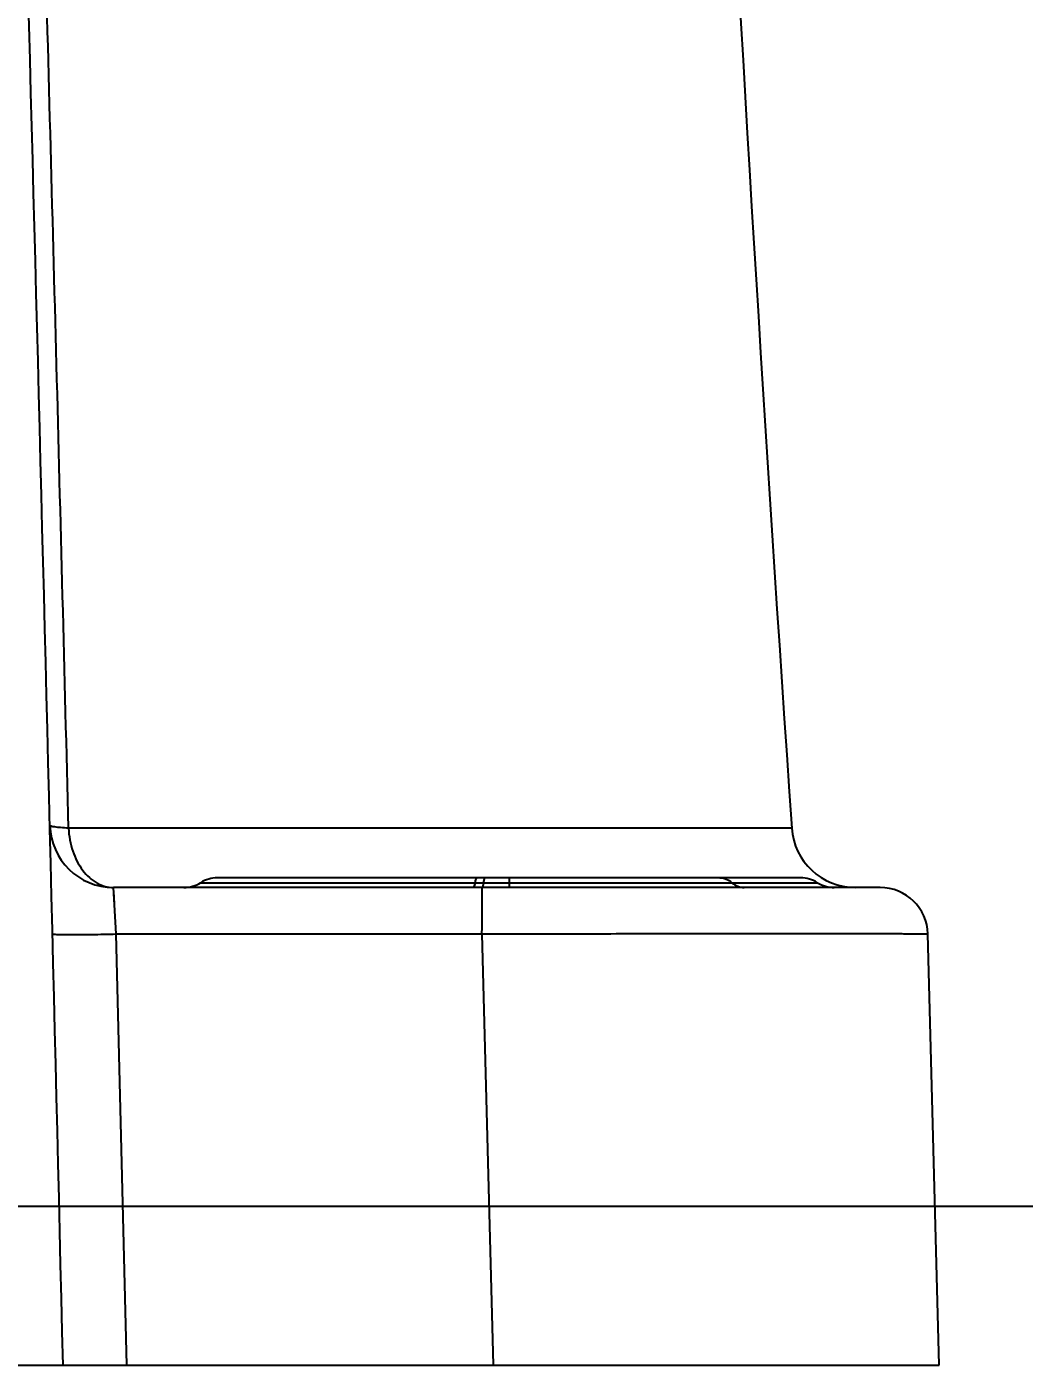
# Model space of a CAD drawing. Header units: millimetres. Extents: x 5828 to 6704, y 123 to 421.
# Drawn here: x 6371.614 to 6373.701, y 230.424 to 233.225 of the extents above; entities that cross this region are included whole.
import ezdxf

# ---------------------------------------------------------------- set-up
doc = ezdxf.new("R2010")
doc.units = ezdxf.units.MM
doc.layers.add('外形图', color=7, linetype='Continuous')
doc.layers.add('尺寸标注', color=7, linetype='Continuous')
doc.styles.add('微软雅黑', font='msyh.ttc', dxfattribs={"height": 1.5})
doc.dimstyles.new('尺寸标注_1_15比例', dxfattribs={"dimtxt": 1.5, "dimasz": 1.25, "dimexe": 0.5, "dimexo": 0.4, "dimgap": 0.5, "dimtad": 1, "dimdec": 1, "dimlfac": 15, "dimdsep": 46, "dimtxsty": '微软雅黑', "dimcen": 0.09, "dimadec": 0, "dimazin": 0, "dimtp": 0.01, "dimtm": 0.01, "dimtfac": 1, "dimtdec": 1, "dimtofl": 0, "dimtmove": 0, "dimatfit": 3, "dimfxl": 1, "dimtolj": 1, "dimarcsym": 0})

# ---------------------------------------------------------------- blocks, each defined once
blk = doc.blocks.new('*D926')
at = {"layer": 'Defpoints', "color": 0}
for p in [(6368.0234, 240.3345), (6379.7301, 240.3345), (6368.0234, 230.7566)]:
    blk.add_point(p, dxfattribs=at)
at = {"layer": '尺寸标注', "color": 0, "lineweight": -2}
for p, q in [((6368.4234, 240.3345), (6380.2301, 240.3345)), ((6379.7301, 232.0066), (6379.7301, 239.0845)), ((6368.4234, 230.7566), (6380.2301, 230.7566))]:
    blk.add_line(p, q, dxfattribs=at)
at = {"layer": '尺寸标注', "color": 0}
for points in [[(6379.9384, 239.0845), (6379.5218, 239.0845), (6379.7301, 240.3345)], [(6379.5218, 232.0066), (6379.9384, 232.0066), (6379.7301, 230.7566)]]:
    blk.add_solid(points, dxfattribs=at)
at = {"layer": '尺寸标注', "color": 0, "insert": (6378.451, 235.2135), "char_height": 1.5, "attachment_point": 5, "rotation": 90, "style": '微软雅黑'}
blk.add_mtext('\\A1;143.7', dxfattribs=at)

msp = doc.modelspace()

# ---------------------------------------------------------------- linework, layer by layer
at = {"layer": '外形图'}
for p, q in [((6373.2147, 231.5481), (6371.7015, 231.5481)), ((6373.2148, 231.5481), (6373.2147, 231.5481)), ((6371.9779, 231.434), (6372.5696, 231.434)), ((6373.2337, 231.444), (6372.013, 231.444)), ((6372.5696, 231.434), (6372.6233, 231.4339)), ((6373.0899, 231.434), (6373.2688, 231.434)), ((6372.5511, 231.424), (6371.7957, 231.424)), ((6371.8013, 231.3266), (6371.7957, 231.424)), ((6371.7976, 231.3906), (6371.7962, 231.4153)), ((6372.5667, 231.424), (6372.5511, 231.424)), ((6373.3998, 231.424), (6373.1153, 231.424)), ((6371.8013, 231.3266), (6372.5667, 231.3266)), ((6371.8233, 230.424), (6371.8013, 231.3266)), ((6372.5667, 231.3266), (6372.5904, 230.424)), ((6373.5234, 230.424), (6373.4997, 231.3266)), ((6362.5234, 230.424), (6373.5234, 230.424))]:
    msp.add_line(p, q, dxfattribs=at)
for centre, radius, start, end in [((6525.0941, 241.9784), 152.237, 180.233736, 183.928568), ((5371.9755, 206.5312), 1000, 1.3690886, 1.8831605), ((6371.7957, 231.5573), 0.1333, 181.4339, 270), ((6373.3478, 231.5573), 0.1333, 183.9286, 270), ((6371.9428, 231.4906), 0.0667, 270, 301.7883), ((6372.013, 231.3773), 0.0667, 90, 121.7883), ((6373.2337, 231.3773), 0.0667, 58.2117, 90), ((6373.304, 231.4906), 0.0667, 238.2117, 270), ((6373.3998, 231.324), 0.1, 1.5, 90)]:
    msp.add_arc(centre, radius, start, end, dxfattribs=at)
for points, knots in [([(6371.7015, 231.5481), (6371.6852, 232.1948), (6371.6508, 233.4887), (6371.5778, 236.0782), (6371.5182, 238.0208), (6371.476, 239.3162)], [0, 0, 0, 0, 0.249712, 0.499681, 1, 1, 1, 1]), ([(6371.7014, 231.5481), (6371.6959, 231.5484), (6371.6863, 231.549), (6371.6741, 231.5502), (6371.6667, 231.5515), (6371.6633, 231.5527), (6371.6624, 231.5536), (6371.6624, 231.554)], [0, 0, 0, 0, 0.414486, 0.724034, 0.918242, 0.971461, 1, 1, 1, 1]), ([(6371.7014, 231.5481), (6371.7022, 231.5318), (6371.7078, 231.5005), (6371.7252, 231.4656), (6371.7445, 231.4443), (6371.7604, 231.4328), (6371.7776, 231.4256), (6371.7898, 231.424), (6371.7957, 231.424)], [0, 0, 0, 0, 0.287154, 0.552452, 0.67402, 0.78793, 0.895689, 1, 1, 1, 1]), ([(6372.552, 231.434), (6372.5517, 231.4325), (6372.5512, 231.4299), (6372.5503, 231.4266), (6372.549, 231.424), (6372.5478, 231.424)], [0, 0, 0, 0, 0.395545, 0.691092, 1, 1, 1, 1]), ([(6372.5559, 231.444), (6372.5555, 231.444), (6372.5545, 231.4431), (6372.5531, 231.4398), (6372.5524, 231.4365), (6372.552, 231.434)], [0, 0, 0, 0, 0.109054, 0.304221, 1, 1, 1, 1]), ([(6372.5696, 231.434), (6372.5694, 231.4326), (6372.5691, 231.4301), (6372.5684, 231.4269), (6372.5678, 231.425), (6372.5671, 231.424), (6372.5667, 231.424)], [0, 0, 0, 0, 0.4048, 0.706211, 0.901571, 1, 1, 1, 1]), ([(6372.5725, 231.444), (6372.5722, 231.444), (6372.5715, 231.443), (6372.5709, 231.4411), (6372.5702, 231.4379), (6372.5698, 231.4354), (6372.5696, 231.434)], [0, 0, 0, 0, 0.093599, 0.286414, 0.589454, 1, 1, 1, 1]), ([(6372.6233, 231.444), (6372.6233, 231.444), (6372.6232, 231.4438), (6372.6233, 231.4436), (6372.6233, 231.4431), (6372.6233, 231.4424), (6372.6233, 231.4413), (6372.6233, 231.4399), (6372.6233, 231.4374), (6372.6233, 231.4354), (6372.6233, 231.4339)], [0, 0, 0, 0, 0.016052, 0.036069, 0.064057, 0.143822, 0.254923, 0.396847, 0.568926, 1, 1, 1, 1]), ([(6372.6233, 231.4339), (6372.6233, 231.4315), (6372.6232, 231.4282), (6372.6233, 231.4249), (6372.6232, 231.4239)], [0, 0, 0, 0, 0.713329, 1, 1, 1, 1]), ([(6372.6233, 231.4339), (6372.7079, 231.4338), (6372.8634, 231.4334), (6373.019, 231.434), (6373.0899, 231.434)], [0, 0, 0, 0, 0.543831, 1, 1, 1, 1]), ([(6373.0645, 231.444), (6373.069, 231.444), (6373.0783, 231.4421), (6373.0863, 231.4371), (6373.0899, 231.434)], [0, 0, 0, 0, 0.484769, 1, 1, 1, 1]), ([(6373.0899, 231.434), (6373.0935, 231.4309), (6373.1015, 231.4258), (6373.1108, 231.424), (6373.1153, 231.424)], [0, 0, 0, 0, 0.515536, 1, 1, 1, 1]), ([(6372.5667, 231.3266), (6372.5667, 231.3329), (6372.5669, 231.3453), (6372.5668, 231.3633), (6372.5668, 231.3799), (6372.5668, 231.3925), (6372.5668, 231.4014), (6372.5668, 231.407), (6372.5668, 231.4119), (6372.5668, 231.416), (6372.5669, 231.4189), (6372.5668, 231.4208), (6372.5668, 231.4218), (6372.5668, 231.4227), (6372.5669, 231.4233), (6372.5671, 231.4238), (6372.5668, 231.424), (6372.5667, 231.424)], [0, 0, 0, 0, 0.194827, 0.381524, 0.553267, 0.703756, 0.769273, 0.827482, 0.877848, 0.919909, 0.953281, 0.96661, 0.977657, 0.986405, 0.992906, 0.996989, 1, 1, 1, 1]), ([(6373.1153, 231.424), (6373.0799, 231.424), (6373.0045, 231.4238), (6372.8404, 231.4235), (6372.7118, 231.4238), (6372.6232, 231.4239)], [0, 0, 0, 0, 0.215629, 0.459957, 1, 1, 1, 1]), ([(6371.6681, 231.3268), (6371.6681, 231.3267), (6371.6683, 231.3265), (6371.6688, 231.3264), (6371.6696, 231.3263), (6371.6713, 231.3261), (6371.6742, 231.3259), (6371.6786, 231.3257), (6371.6842, 231.3255), (6371.6909, 231.3254), (6371.6987, 231.3253), (6371.7109, 231.3253), (6371.7283, 231.3253), (6371.751, 231.3256), (6371.7757, 231.326), (6371.7927, 231.3264), (6371.8013, 231.3266)], [0, 0, 0, 0, 0.001759, 0.005585, 0.011719, 0.020193, 0.04413, 0.077226, 0.119181, 0.1696, 0.228002, 0.293829, 0.445168, 0.617816, 0.805152, 1, 1, 1, 1]), ([(6372.5667, 231.3266), (6372.6274, 231.3268), (6372.7464, 231.3271), (6372.893, 231.3274), (6373.0051, 231.3275), (6373.0834, 231.3276), (6373.1567, 231.3277), (6373.2244, 231.3277), (6373.2856, 231.3277), (6373.34, 231.3276), (6373.3807, 231.3275), (6373.4095, 231.3275), (6373.428, 231.3274), (6373.4445, 231.3273), (6373.4588, 231.3272), (6373.471, 231.3272), (6373.4799, 231.3271), (6373.4858, 231.327), (6373.4894, 231.327), (6373.4925, 231.3269), (6373.4951, 231.3268), (6373.497, 231.3268), (6373.4983, 231.3267), (6373.499, 231.3267), (6373.4994, 231.3267), (6373.4996, 231.3266), (6373.4997, 231.3266), (6373.4997, 231.3266)], [0, 0, 0, 0, 0.195087, 0.38268, 0.471394, 0.555569, 0.634392, 0.707105, 0.773007, 0.831464, 0.881911, 0.903977, 0.923865, 0.941527, 0.956921, 0.970011, 0.980764, 0.985257, 0.989156, 0.992459, 0.995166, 0.997273, 0.998781, 0.999309, 0.999688, 0.999917, 1, 1, 1, 1])]:
    msp.add_open_spline(points, degree=3, knots=knots, dxfattribs=at)
msp.add_open_spline([(6372.6232, 231.4239), (6372.6044, 231.4239), (6372.5855, 231.424), (6372.5667, 231.424)], degree=3, dxfattribs=at)

# ---------------------------------------------------------------- dimensions: what is measured, and where the dimension line sits
at = {"layer": '尺寸标注'}
dim = msp.add_linear_dim(base=(6379.7301, 240.3345), p1=(6368.0234, 230.7566), p2=(6368.0234, 240.3345), angle=90, dimstyle='尺寸标注_1_15比例', dxfattribs=at)
dim.commit()
dim.dimension.update_dxf_attribs({"geometry": '*D926', "text_midpoint": (6379.7301, 235.2135), "dimtype": 160})

doc.saveas('drawing.dxf')
